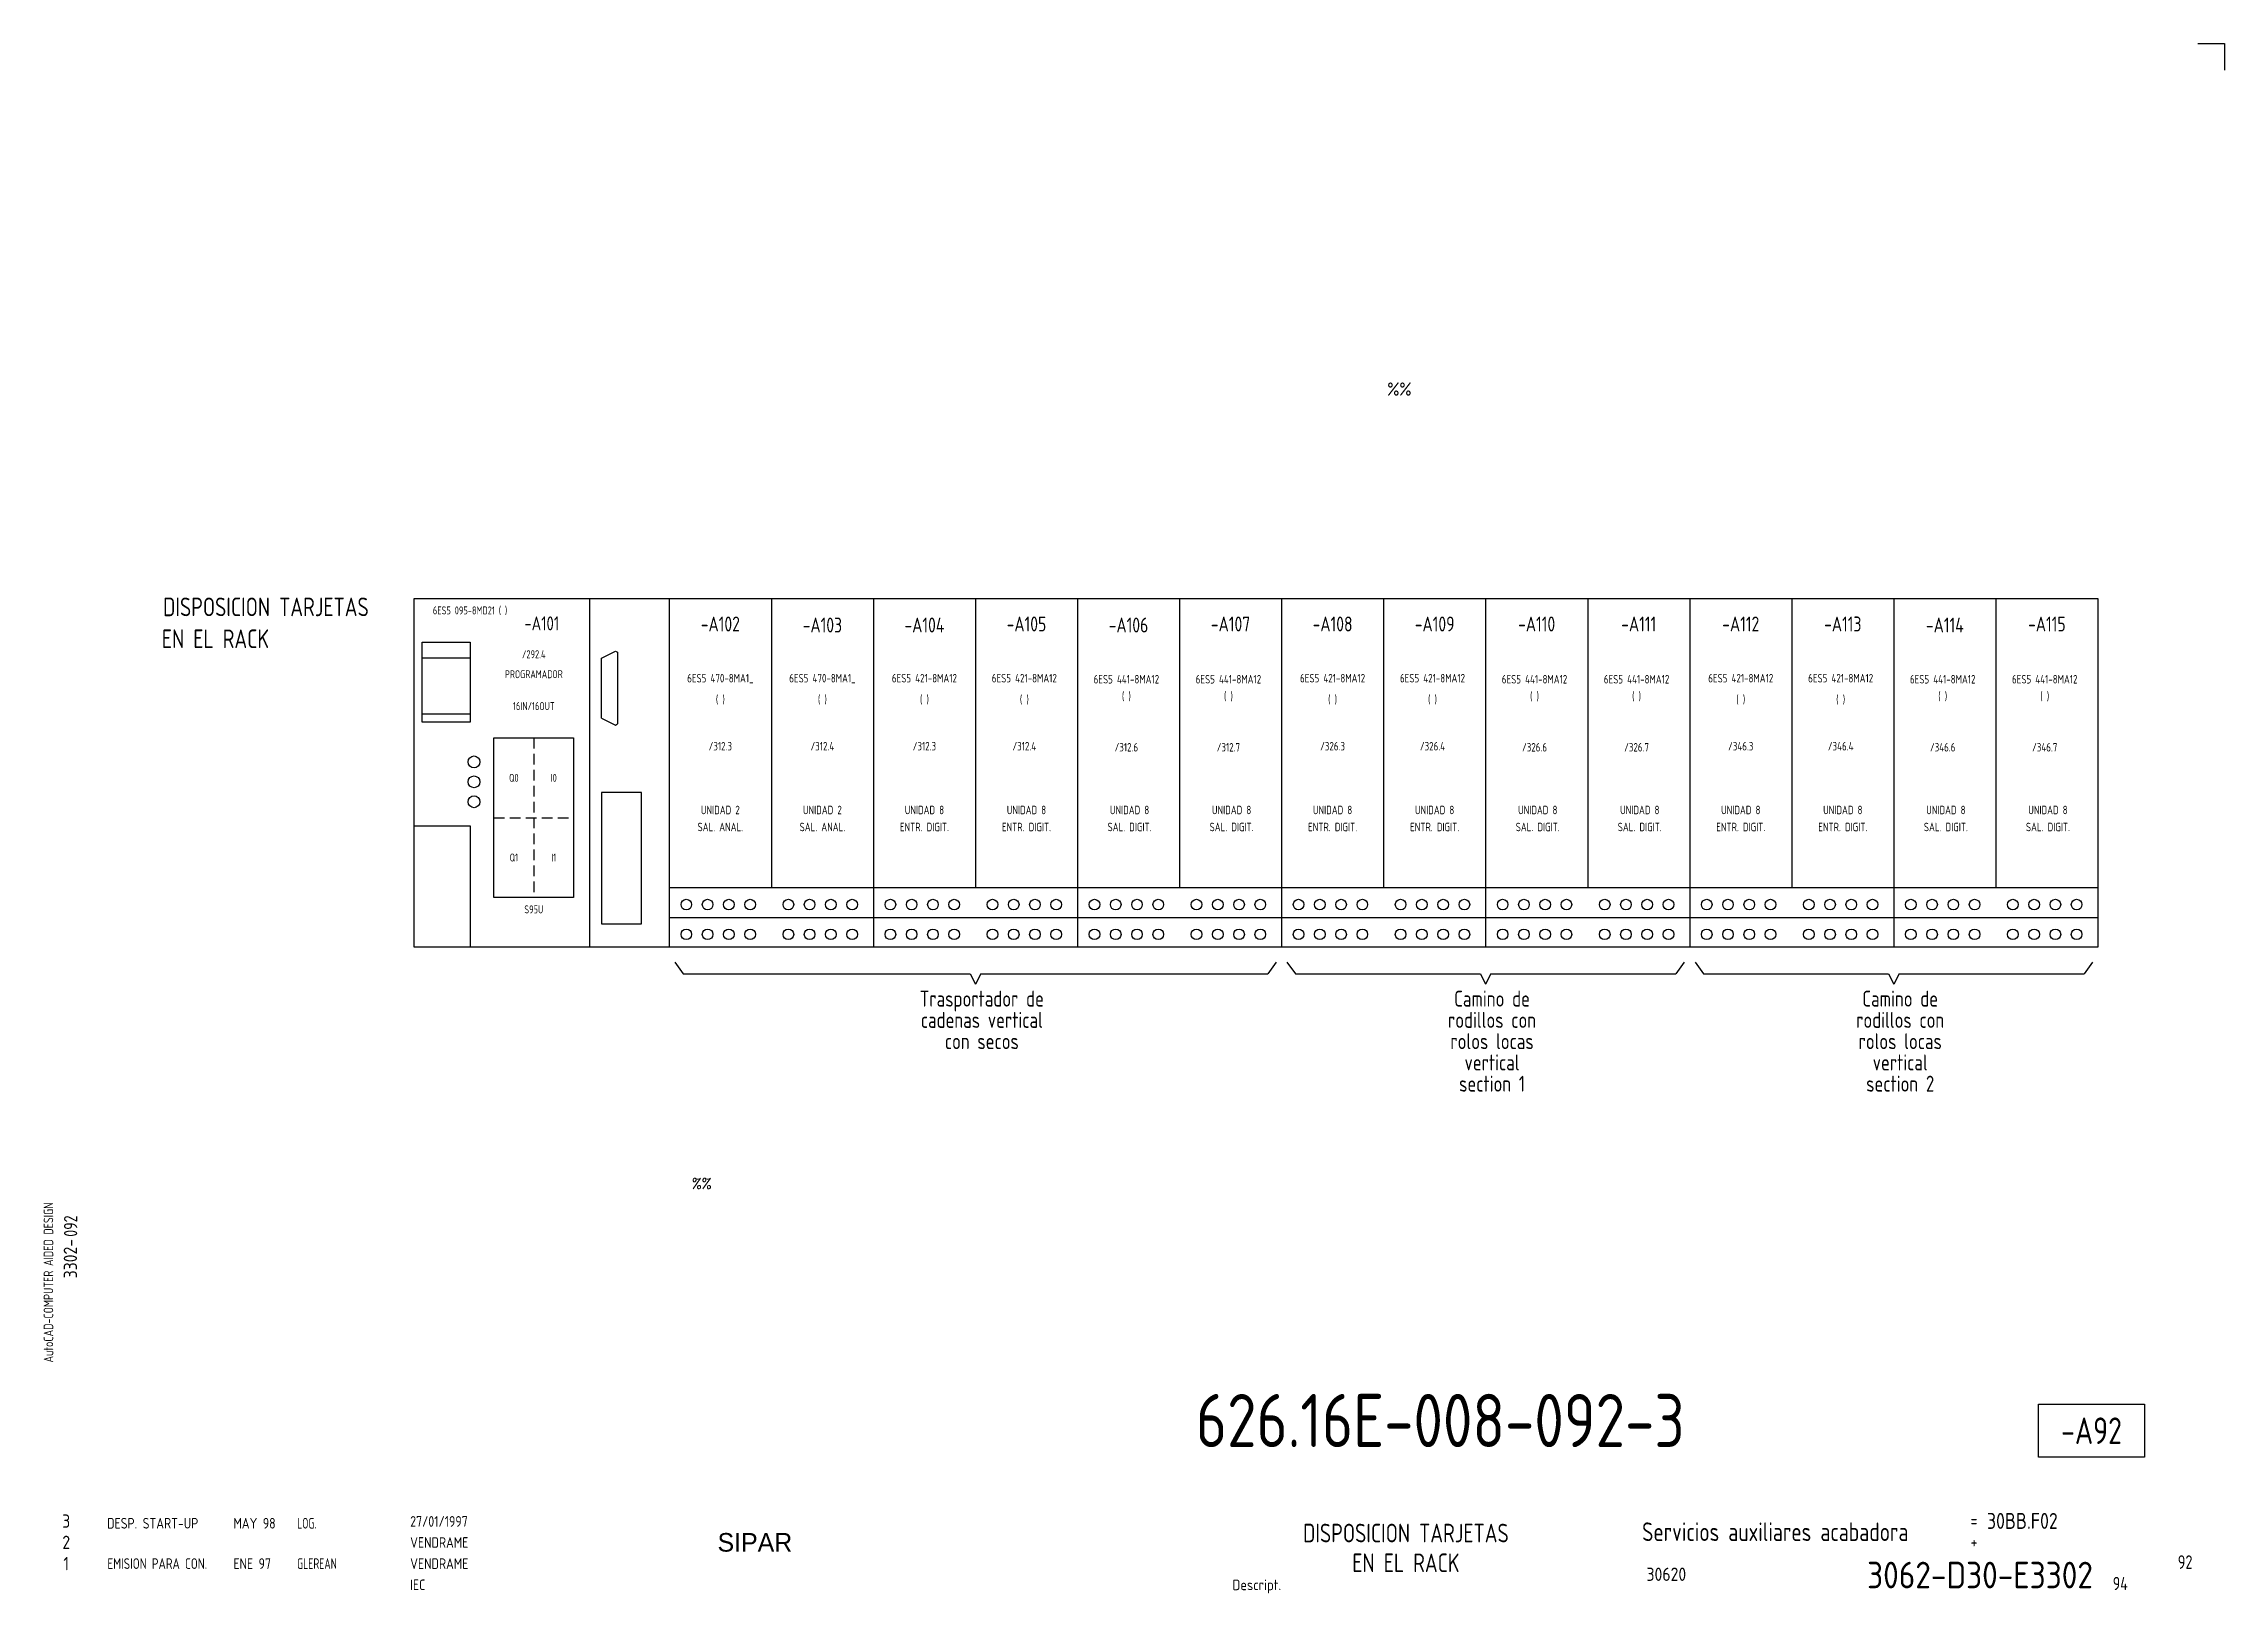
# Model space of a CAD drawing. Extents: x 10 to 420, y 5 to 297.
import ezdxf
from ezdxf.enums import TextEntityAlignment as Align

# ---------------------------------------------------------------- set-up
doc = ezdxf.new("R2010")
doc.units = 0
doc.header["$LTSCALE"] = 8
doc.header["$MEASUREMENT"] = 0
doc.linetypes.add('HIDDEN', pattern=[0.375, 0.25, -0.125])
doc.layers.get('0').update_dxf_attribs({"linetype": 'CONTINUOUS'})
doc.layers.add('CART', color=7, linetype='CONTINUOUS')
doc.styles.add('DIN', font='DIN', dxfattribs={"width": 0.85})
doc.styles.add('SIMPLEX', font='SIMPLEX', dxfattribs={"width": 0.9})
doc.styles.add('UNIV', font='UNIV')

# ---------------------------------------------------------------- blocks, each defined once
blk = doc.blocks.new('WB-FG100')
at = {"layer": 'CART', "color": 1}
for p, q in [((415, 297), (420, 297)), ((420, 297), (420, 292))]:
    blk.add_line(p, q, dxfattribs=at)
at = {"layer": 'CART', "color": 1, "style": 'DIN', "width": 0.8}
blk.add_text('AutoCAD-COMPUTER AIDED DESIGN', height=1.8, rotation=90, dxfattribs=at).set_placement((11.47, 48.84))
at = {"layer": 'CART', "color": 3, "style": 'DIN', "width": 0.8}
for s, p in [('=', (372.24, 17.91)), ('+', (372.24, 13.87))]:
    blk.add_text(s, height=2.5, dxfattribs=at).set_placement(p)
at = {"layer": 'CART', "color": 7, "style": 'DIN', "width": 0.9}
blk.add_attdef('FILE', text='', height=2.5, rotation=90, dxfattribs=at).set_placement((15.95, 68.38), align=Align.CENTER)
for tag, p in [('MOD-3', (13.92, 19)), ('MOD-2', (13.92, 15)), ('MOD-1', (13.92, 11)), ('NR.COMMESSA', (315, 9))]:
    blk.add_attdef(tag, text='', height=2.5, dxfattribs=at).set_placement(p, align=Align.MIDDLE)
at = {"layer": 'CART', "color": 7, "style": 'DIN'}
for tag, width, p in [('REV-3', 0.9, (21.66, 19)), ('DATA-3', 0.9, (45.37, 19)), ('NOME-3', 0.9, (57.37, 19)), ('REV-2', 0.9, (21.66, 15)), ('DATA-2', 0.9, (45.37, 15)), ('NOME-2', 0.9, (57.37, 15)), ('REV-1', 0.9, (21.66, 11)), ('DATA-1', 0.9, (45.37, 11)), ('NOME-1', 0.7, (57.37, 11))]:
    blk.add_attdef(tag, text='', height=2, dxfattribs=dict(at, width=width)).set_placement(p, align=Align.MIDDLE_LEFT)
at = {"layer": 'CART', "color": 7, "style": 'DIN', "width": 0.9}
for tag, p, height in [('DATA', (78.64, 17.94), 2), ('ESECUTORE', (78.64, 13.97), 2), ('CONTROLLORE', (78.64, 9.99), 2), ('SEGUE', (398.93, 5.65), 2.8), ('NORMA', (78.64, 6.01), 2)]:
    blk.add_attdef(tag, p, '', height=height, dxfattribs=at)
at = {"layer": 'CART', "color": 2, "style": 'DIN', "width": 0.9}
for tag, p in [('TITOLO-1/3', (266.5, 18.23)), ('TITOLO-1/2', (266.5, 15.73)), ('TITOLO-2/3', (266.5, 13.18)), ('TITOLO-2/2', (266.5, 10.68)), ('TITOLO-3/3', (266.5, 8.13))]:
    blk.add_attdef(tag, text='', height=3.5, dxfattribs=at).set_placement(p, align=Align.MIDDLE)
at = {"layer": 'CART', "color": 3, "style": 'DIN', "width": 0.9}
blk.add_attdef('ASSIEME', text='', height=3.5, dxfattribs=at).set_placement((334, 17), align=Align.MIDDLE)
at = {"layer": 'CART', "color": 3, "style": 'DIN', "width": 0.85}
for tag, p in [('=', (375.33, 16.63)), ('+', (375.33, 12.76))]:
    blk.add_attdef(tag, text='', height=3, dxfattribs=at).set_placement(p, align=Align.BOTTOM_LEFT)
at = {"layer": 'CART', "color": 3, "style": 'DIN', "width": 0.9}
blk.add_attdef('FOGLIO', text='', height=2.8, dxfattribs=at).set_placement((414.2, 9.56), align=Align.RIGHT)
at = {"layer": 'CART', "color": 2, "style": 'DIN', "width": 0.9}
blk.add_attdef('DISEGNO', text='', height=5, dxfattribs=at).set_placement((395.27, 6.35), align=Align.RIGHT)
at = {"layer": 'CART', "color": 1, "style": 'DIN', "width": 0.9}
blk.add_attdef('TIPOLOGIA', (233.37, 6), '', height=2, dxfattribs=at)
blk = doc.blocks.new('DESP')
at = {"linetype": 'Continuous', "style": 'DIN'}
for s, width, p in [('DESP. START-UP', 0.85, (21.62, 17.59)), ('MAY 98', 0.85, (45.38, 17.59)), ('LOG.', 0.7, (57.38, 17.59))]:
    blk.add_text(s, height=2, dxfattribs=dict(at, width=width)).set_placement(p)

msp = doc.modelspace()

# ---------------------------------------------------------------- linework, layer by layer
at = {"color": 3}
for p, q in [((79.4, 192.6), (357.8, 192.6)), ((79.4, 127), (79.4, 192.6)), ((357.8, 192.6), (396.2, 192.6)), ((396.2, 192.6), (396.2, 127)), ((357.8, 127), (79.4, 127)), ((396.2, 127), (357.8, 127))]:
    msp.add_line(p, q, dxfattribs=at)
for p, q in [((112.4, 192.6), (112.4, 127)), ((127.4, 192.6), (127.4, 127)), ((146.6, 192.6), (146.6, 138.2)), ((185, 192.6), (185, 138.2)), ((223.4, 192.6), (223.4, 138.2)), ((242.6, 192.6), (242.6, 127)), ((261.8, 192.6), (261.8, 138.2)), ((281, 192.6), (281, 127)), ((300.2, 192.6), (300.2, 138.2)), ((319.4, 192.6), (319.4, 127)), ((338.6, 192.6), (338.6, 138.2)), ((357.8, 192.6), (357.8, 127)), ((377, 192.6), (377, 138.2)), ((80.9, 184.35), (89.9, 184.35)), ((80.9, 169.35), (80.9, 184.35)), ((89.9, 181.35), (80.9, 181.35)), ((89.9, 184.35), (89.9, 169.35)), ((114.65, 181.35), (117.27, 182.66)), ((114.65, 170.1), (114.65, 181.35)), ((117.27, 182.66), (117.65, 182.48)), ((117.65, 182.48), (117.65, 168.98)), ((89.9, 170.85), (80.9, 170.85)), ((89.9, 169.35), (80.9, 169.35)), ((114.65, 170.1), (117.27, 168.79)), ((117.27, 168.79), (117.65, 168.98)), ((114.65, 156.1), (114.65, 131.35)), ((122.15, 156.1), (114.65, 156.1)), ((122.15, 131.35), (122.15, 156.1)), ((79.4, 149.85), (89.9, 149.85)), ((89.9, 149.85), (89.9, 127)), ((127.4, 138.2), (357.8, 138.2)), ((357.8, 138.2), (396.2, 138.2)), ((114.65, 131.35), (122.15, 131.35)), ((127.4, 132.6), (357.8, 132.6)), ((357.8, 132.6), (396.2, 132.6))]:
    msp.add_line(p, q)
at = {"color": 7}
for p, q in [((165.8, 192.6), (165.8, 127)), ((204.2, 192.6), (204.2, 127))]:
    msp.add_line(p, q, dxfattribs=at)
at = {"linetype": 'HIDDEN'}
for p, q in [((101.9, 166.35), (101.9, 136.35)), ((94.4, 151.35), (109.4, 151.35))]:
    msp.add_line(p, q, dxfattribs=at)
at = {"linetype": 'Continuous'}
for p, q in [((128.42, 124.17), (130, 122)), ((241.58, 124.17), (240, 122)), ((243.62, 124.17), (245.2, 122)), ((318.38, 124.17), (316.8, 122)), ((320.42, 124.17), (322, 122)), ((395.18, 124.17), (393.6, 122)), ((130, 122), (184, 122)), ((184, 122), (185, 120)), ((186, 122), (185, 120)), ((186, 122), (240, 122)), ((245.2, 122), (280, 122)), ((280, 122), (281, 120)), ((282, 122), (281, 120)), ((282, 122), (316.8, 122)), ((322, 122), (356.8, 122)), ((356.8, 122), (357.8, 120)), ((358.8, 122), (357.8, 120)), ((358.8, 122), (393.6, 122))]:
    msp.add_line(p, q, dxfattribs=at)
at = {"color": 2}
for p, q in [((385, 31), (385, 41)), ((385, 41), (405, 41)), ((405, 41), (405, 31)), ((405, 31), (385, 31))]:
    msp.add_line(p, q, dxfattribs=at)
msp.add_lwpolyline([(94.4, 166.35), (109.4, 166.35), (109.4, 136.35), (94.4, 136.35)], close=True)
for centre, radius in [((90.65, 161.85), 1.12), ((90.65, 158.1), 1.12), ((90.65, 154.35), 1.12), ((130.6, 135), 1), ((134.6, 135), 1), ((138.6, 135), 1), ((142.6, 135), 1), ((149.8, 135), 1), ((153.8, 135), 1), ((157.8, 135), 1), ((161.8, 135), 1), ((169, 135), 1), ((173, 135), 1), ((177, 135), 1), ((181, 135), 1), ((188.2, 135), 1), ((192.2, 135), 1), ((196.2, 135), 1), ((200.2, 135), 1), ((207.4, 135), 1), ((211.4, 135), 1), ((215.4, 135), 1), ((219.4, 135), 1), ((226.6, 135), 1), ((230.6, 135), 1), ((234.6, 135), 1), ((238.6, 135), 1), ((245.8, 135), 1), ((249.8, 135), 1), ((253.8, 135), 1), ((257.8, 135), 1), ((265, 135), 1), ((269, 135), 1), ((273, 135), 1), ((277, 135), 1), ((284.2, 135), 1), ((288.2, 135), 1), ((292.2, 135), 1), ((296.2, 135), 1), ((303.4, 135), 1), ((307.4, 135), 1), ((311.4, 135), 1), ((315.4, 135), 1), ((322.6, 135), 1), ((326.6, 135), 1), ((330.6, 135), 1), ((334.6, 135), 1), ((341.8, 135), 1), ((345.8, 135), 1), ((349.8, 135), 1), ((353.8, 135), 1), ((361, 135), 1), ((365, 135), 1), ((369, 135), 1), ((373, 135), 1), ((380.2, 135), 1), ((384.2, 135), 1), ((388.2, 135), 1), ((392.2, 135), 1), ((130.6, 129.4), 1), ((134.6, 129.4), 1), ((138.6, 129.4), 1), ((142.6, 129.4), 1), ((149.8, 129.4), 1), ((153.8, 129.4), 1), ((157.8, 129.4), 1), ((161.8, 129.4), 1), ((169, 129.4), 1), ((173, 129.4), 1), ((177, 129.4), 1), ((181, 129.4), 1), ((188.2, 129.4), 1), ((192.2, 129.4), 1), ((196.2, 129.4), 1), ((200.2, 129.4), 1), ((207.4, 129.4), 1), ((211.4, 129.4), 1), ((215.4, 129.4), 1), ((219.4, 129.4), 1), ((226.6, 129.4), 1), ((230.6, 129.4), 1), ((234.6, 129.4), 1), ((238.6, 129.4), 1), ((245.8, 129.4), 1), ((249.8, 129.4), 1), ((253.8, 129.4), 1), ((257.8, 129.4), 1), ((265, 129.4), 1), ((269, 129.4), 1), ((273, 129.4), 1), ((277, 129.4), 1), ((284.2, 129.4), 1), ((288.2, 129.4), 1), ((292.2, 129.4), 1), ((296.2, 129.4), 1), ((303.4, 129.4), 1), ((307.4, 129.4), 1), ((311.4, 129.4), 1), ((315.4, 129.4), 1), ((322.6, 129.4), 1), ((326.6, 129.4), 1), ((330.6, 129.4), 1), ((334.6, 129.4), 1), ((341.8, 129.4), 1), ((345.8, 129.4), 1), ((349.8, 129.4), 1), ((353.8, 129.4), 1), ((361, 129.4), 1), ((365, 129.4), 1), ((369, 129.4), 1), ((373, 129.4), 1), ((380.2, 129.4), 1), ((384.2, 129.4), 1), ((388.2, 129.4), 1), ((392.2, 129.4), 1)]:
    msp.add_circle(centre, radius)

# ---------------------------------------------------------------- block references
at = {"linetype": 'Continuous'}
msp.add_blockref('DESP', (0, 0), dxfattribs=at)
at = {"layer": 'CART'}
ref = msp.add_blockref('WB-FG100', (0, 0), dxfattribs=at)
ref.add_attrib('TIPOLOGIA', 'Descript.', (233.37, 6), dxfattribs={"color": 1, "height": 2, "style": 'DIN', "width": 0.9})
ref.add_attrib('ASSIEME', 'Servicios auxiliares acabadora', dxfattribs={"color": 3, "height": 3.5, "style": 'DIN', "width": 0.8}).set_placement((335.5, 17), align=Align.MIDDLE)
ref.add_attrib('=', '30BB.F02', dxfattribs={"color": 3, "height": 3, "style": 'DIN', "width": 0.85}).set_placement((375.33, 16.63), align=Align.BOTTOM_LEFT)
ref.add_attrib('NR.COMMESSA', '30620', dxfattribs={"color": 7, "height": 2.5, "style": 'DIN', "width": 0.9}).set_placement((315, 9), align=Align.MIDDLE)
ref.add_attrib('DISEGNO', '3062-D30-E3302', dxfattribs={"color": 2, "height": 5, "style": 'DIN', "width": 0.9}).set_placement((395.27, 6.35), align=Align.RIGHT)
ref.add_attrib('DATA', '27/01/1997', (78.64, 17.94), dxfattribs={"color": 7, "height": 2, "style": 'DIN', "width": 0.85})
ref.add_attrib('ESECUTORE', 'VENDRAME', (78.64, 13.97), dxfattribs={"color": 7, "height": 2, "style": 'DIN', "width": 0.85})
ref.add_attrib('CONTROLLORE', 'VENDRAME', (78.64, 9.99), dxfattribs={"color": 7, "height": 2, "style": 'DIN', "width": 0.85})
ref.add_attrib('NORMA', 'IEC', (78.64, 6.01), dxfattribs={"color": 7, "height": 2, "style": 'DIN', "width": 0.85})
ref.add_attrib('MOD-1', '1', dxfattribs={"color": 7, "height": 2.5, "style": 'DIN', "width": 0.9}).set_placement((13.92, 11), align=Align.MIDDLE)
ref.add_attrib('REV-1', 'EMISION PARA CON.', dxfattribs={"color": 7, "height": 2, "style": 'DIN', "width": 0.8}).set_placement((21.66, 11), align=Align.MIDDLE_LEFT)
ref.add_attrib('DATA-1', 'ENE 97', dxfattribs={"color": 7, "height": 2, "style": 'DIN', "width": 0.85}).set_placement((45.37, 11), align=Align.MIDDLE_LEFT)
ref.add_attrib('NOME-1', 'GLEREAN', dxfattribs={"color": 7, "height": 2, "style": 'DIN', "width": 0.7}).set_placement((57.37, 11), align=Align.MIDDLE_LEFT)
ref.add_attrib('MOD-2', '2', dxfattribs={"color": 7, "height": 2.5, "style": 'DIN', "width": 0.9}).set_placement((13.92, 15), align=Align.MIDDLE)
ref.add_attrib('MOD-3', '3', dxfattribs={"color": 7, "height": 2.5, "style": 'DIN', "width": 0.9}).set_placement((13.92, 19), align=Align.MIDDLE)
ref.add_attrib('FILE', '3302-', dxfattribs={"color": 7, "height": 2.5, "rotation": 90, "style": 'DIN', "width": 0.9}).set_placement((15.95, 68.38), align=Align.CENTER)

# ---------------------------------------------------------------- texts
at = {"style": 'DIN'}
for s, width, p in [('%%', 0.85, (262.5, 230.75)), ('94', 0.8, (399, 6))]:
    msp.add_text(s, height=2.5, dxfattribs=dict(at, width=width)).set_placement(p)
at = {"color": 3, "style": 'DIN', "width": 0.8}
for s, p in [('DISPOSICION TARJETAS', (51.5, 191.02)), ('EN EL RACK', (42, 185.02))]:
    msp.add_text(s, height=3.5, dxfattribs=at).set_placement(p, align=Align.MIDDLE)
at = {"color": 1, "style": 'DIN', "width": 0.8}
for s, height, p in [('6ES5 095-8MD21 ( )', 1.5, (89.9, 189.6)), ('6ES5 470-8MA1_', 1.6, (137, 176.8)), ('6ES5 470-8MA1_', 1.6, (156.2, 176.8)), ('6ES5 421-8MA12', 1.6, (175.4, 176.8)), ('6ES5 421-8MA12', 1.6, (194.2, 176.8)), ('6ES5 441-8MA12', 1.6, (213.4, 176.6)), ('6ES5 441-8MA12', 1.6, (232.6, 176.6)), ('6ES5 421-8MA12', 1.6, (252.2, 176.8)), ('6ES5 421-8MA12', 1.6, (271, 176.8)), ('6ES5 441-8MA12', 1.6, (290.2, 176.6)), ('6ES5 441-8MA12', 1.6, (309.4, 176.6)), ('6ES5 421-8MA12', 1.6, (329, 176.8)), ('6ES5 421-8MA12', 1.6, (347.8, 176.8)), ('6ES5 441-8MA12', 1.6, (367, 176.6)), ('6ES5 441-8MA12', 1.6, (386.2, 176.6)), ('( )', 1.6, (137, 172.8)), ('( )', 1.6, (156.2, 172.8)), ('( )', 1.6, (175.4, 172.8)), ('( )', 1.6, (194.2, 172.8)), ('( )', 1.6, (213.4, 173.4)), ('( )', 1.6, (232.6, 173.4)), ('( )', 1.6, (252.2, 172.8)), ('( )', 1.6, (271, 172.8)), ('( )', 1.6, (290.2, 173.4)), ('( )', 1.6, (309.4, 173.4)), ('( )', 1.6, (329, 172.8)), ('( )', 1.6, (347.8, 172.8)), ('( )', 1.6, (367, 173.4)), ('( )', 1.6, (386.2, 173.4)), ('Trasportador de', 3, (186.2, 115.8)), ('Camino de', 3, (282.2, 115.8)), ('Camino de', 3, (359, 115.8)), ('cadenas vertical', 3, (186.2, 111.8)), ('rodillos con', 3, (282.2, 111.8)), ('rolos locas', 3, (282.2, 107.8)), ('rodillos con', 3, (359, 111.8)), ('rolos locas', 3, (359, 107.8)), ('con secos', 3, (186.2, 107.8)), ('vertical', 3, (282.2, 103.8)), ('vertical', 3, (359, 103.8)), ('section 1', 3, (282.2, 99.8)), ('section 2', 3, (359, 99.8))]:
    msp.add_text(s, height=height, dxfattribs=at).set_placement(p, align=Align.CENTER)
at = {"color": 3, "style": 'DIN', "width": 0.8}
for s, height, p in [('-A101', 2.625, (103.4, 186.6)), ('-A102', 2.8, (137, 186.4)), ('-A103', 2.8, (156.2, 186.2)), ('-A104', 2.8, (175.4, 186.2)), ('-A105', 2.8, (194.6, 186.4)), ('-A106', 2.8, (213.8, 186.2)), ('-A107', 2.8, (233, 186.4)), ('-A108', 2.8, (252.2, 186.4)), ('-A109', 2.8, (271.4, 186.4)), ('-A110', 2.8, (290.6, 186.4)), ('-A111', 2.8, (309.8, 186.4)), ('-A112', 2.8, (329, 186.4)), ('-A113', 2.8, (348.2, 186.4)), ('-A114', 2.8, (367.4, 186.2)), ('-A115', 2.8, (386.6, 186.4)), ('DISPOSICION TARJETAS', 3.5, (266, 15)), ('EN EL RACK', 3.5, (266, 9.4))]:
    msp.add_text(s, height=height, dxfattribs=at).set_placement(p, align=Align.CENTER)
at = {"color": 7, "style": 'DIN', "width": 0.8}
for s, height, p in [('/292.4', 1.5, (101.9, 181.35)), ('PROGRAMADOR', 1.5, (101.9, 177.6)), ('16IN/16OUT', 1.5, (101.9, 171.6)), ('/312.3', 1.6, (137, 164)), ('/312.4', 1.6, (156.2, 164)), ('/312.3', 1.6, (175.4, 164)), ('/312.4', 1.6, (194.2, 164)), ('/312.6', 1.6, (213.4, 163.8)), ('/312.7', 1.6, (232.6, 163.8)), ('/326.3', 1.6, (252.2, 164)), ('/326.4', 1.6, (271, 164)), ('/326.6', 1.6, (290.2, 163.8)), ('/326.7', 1.6, (309.4, 163.8)), ('/346.3', 1.6, (329, 164)), ('/346.4', 1.6, (347.8, 164)), ('/346.6', 1.6, (367, 163.8)), ('/346.7', 1.6, (386.2, 163.8))]:
    msp.add_text(s, height=height, dxfattribs=at).set_placement(p, align=Align.CENTER)
at = {"style": 'DIN', "width": 0.8}
for s, p in [('Q0', (98.15, 158.85)), ('I0', (105.65, 158.85)), ('Q1', (98.15, 143.85)), ('I1', (105.65, 143.85))]:
    msp.add_text(s, height=1.5, dxfattribs=at).set_placement(p, align=Align.MIDDLE)
for s, height, p in [('UNIDAD 2', 1.6, (137, 152)), ('UNIDAD 2', 1.6, (156.2, 152)), ('UNIDAD 8', 1.6, (175.4, 152)), ('UNIDAD 8', 1.6, (194.6, 152)), ('UNIDAD 8', 1.6, (214, 152)), ('UNIDAD 8', 1.6, (233.2, 152)), ('UNIDAD 8', 1.6, (252.2, 152)), ('UNIDAD 8', 1.6, (271.4, 152)), ('UNIDAD 8', 1.6, (290.8, 152)), ('UNIDAD 8', 1.6, (310, 152)), ('UNIDAD 8', 1.6, (329, 152)), ('UNIDAD 8', 1.6, (348.2, 152)), ('UNIDAD 8', 1.6, (367.6, 152)), ('UNIDAD 8', 1.6, (386.8, 152)), ('SAL. ANAL.', 1.6, (137, 148.8)), ('SAL. ANAL.', 1.6, (156.2, 148.8)), ('ENTR. DIGIT.', 1.6, (175.4, 148.8)), ('ENTR. DIGIT.', 1.6, (194.6, 148.8)), ('SAL. DIGIT.', 1.6, (214, 148.8)), ('SAL. DIGIT.', 1.6, (233.2, 148.8)), ('ENTR. DIGIT.', 1.6, (252.2, 148.8)), ('ENTR. DIGIT.', 1.6, (271.4, 148.8)), ('SAL. DIGIT.', 1.6, (290.8, 148.8)), ('SAL. DIGIT.', 1.6, (310, 148.8)), ('ENTR. DIGIT.', 1.6, (329, 148.8)), ('ENTR. DIGIT.', 1.6, (348.2, 148.8)), ('SAL. DIGIT.', 1.6, (367.6, 148.8)), ('SAL. DIGIT.', 1.6, (386.8, 148.8)), ('S95U', 1.5, (101.9, 133.35))]:
    msp.add_text(s, height=height, dxfattribs=at).set_placement(p, align=Align.CENTER)
at = {"color": 7, "linetype": 'Continuous', "style": 'SIMPLEX', "width": 0.9}
msp.add_text('%%', height=2, dxfattribs=at).set_placement((133.5, 82.5), align=Align.MIDDLE)
at = {"style": 'DIN', "width": 0.8}
msp.add_text('092', height=2.5, rotation=90, dxfattribs=at).set_placement((16, 72.5))
at = {"color": 6, "style": 'DIN', "width": 0.8}
msp.add_text('-A92', height=5, dxfattribs=at).set_placement((395, 36), align=Align.MIDDLE)
at = {"color": 3, "style": 'DIN', "width": 0.8}
msp.add_text('92', height=2.56, dxfattribs=at).set_placement((414, 10), align=Align.RIGHT)
at = {"color": 2, "insert": (226.47, 42.92), "char_height": 10, "width": 111.0411, "attachment_point": 1, "style": 'DIN'}
msp.add_mtext('626.16E-008-092-3', dxfattribs=at)
at = {"layer": 'CART', "color": 2, "linetype": 'Continuous', "style": 'UNIV'}
msp.add_text('SIPAR', height=3.5, dxfattribs=at).set_placement((143.5, 13.25), align=Align.CENTER)

doc.saveas('drawing.dxf')
